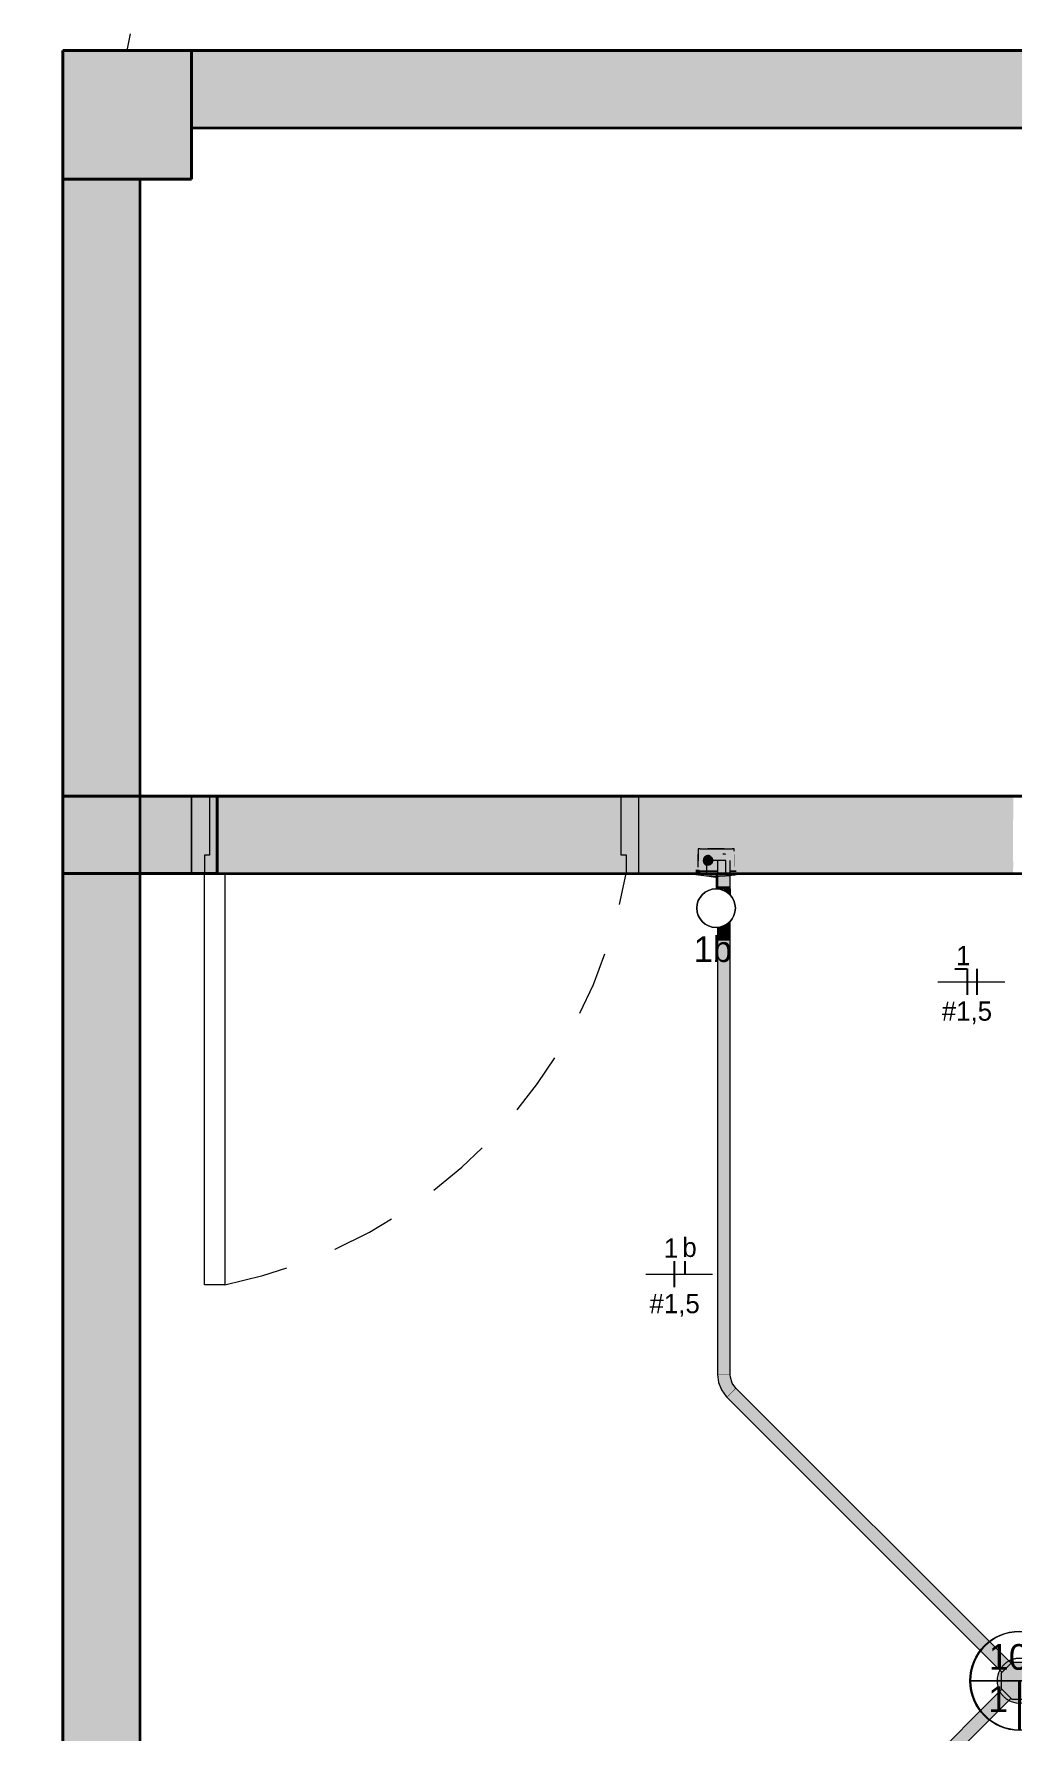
# Model space of a CAD drawing. Header units: metres. Extents: x 34 to 64.7, y -8.4 to 5.
# Drawn here: x 33.976 to 35.878, y 1.652 to 4.953 of the extents above; entities that cross this region are included whole.
import ezdxf

# ---------------------------------------------------------------- set-up
doc = ezdxf.new("R2010")
doc.units = ezdxf.units.M
doc.linetypes.add('Hidden 1_5', pattern=[0.0022, 0.0015, -0.0007])
doc.linetypes.add('IMPORT-HIDDEN2 _4_', pattern=[0.1875, 0.125, -0.0625])
for name, color, linetype, lineweight in [('A-ANNO-NOTE', 7, 'Continuous', 18), ('A-COLS', 7, 'Continuous', 18), ('A-DETL', 7, 'Hidden 1_5', 18), ('ARQ-PAR', 7, 'Continuous', 18), ('ARQ-PIS', 7, 'Continuous', 18), ('ARQ-POR', 7, 'Continuous', 18), ('Dispositivos elétricos', 7, 'Continuous', 70), ('E-LITE', 7, 'Continuous', 50), ('E-LITE-EQPM-IDEN', 7, 'Continuous', 9), ('E-LITE-IDEN', 7, 'Continuous', 9), ('E-POWR-CNDT', 7, 'Continuous', 35), ('S-BEAM', 7, 'Continuous', 18)]:
    doc.layers.add(name, color=color, linetype=linetype, lineweight=lineweight)
doc.layers.add('BASE ELETRICO__dwg', color=7, linetype='Continuous', lineweight=18, true_color=0x767676)
doc.styles.add('Arial', font='arial.ttf', dxfattribs={"height": 0.05})
doc.styles.add('Century Gothic', font='GOTHIC.TTF', dxfattribs={"height": 0.05})
doc.styles.add('Century Gothic_2', font='GOTHIC.TTF', dxfattribs={"height": 0.0375})

# ---------------------------------------------------------------- blocks, each defined once
blk = doc.blocks.new('IFC_ifc-1-PLANTA BAIXA - TÉRREO')
at = {"layer": 'A-COLS', "lineweight": 5, "true_color": 0xdfb68e, "transparency": 33554685}
for points in [[(34.2826, 4.67), (34.2826, 4.92), (34.0326, 4.92), (34.0326, 4.67), (34.1826, 4.67)], [(34.3326, 3.32), (34.3326, 3.47), (34.0326, 3.47), (34.0326, 3.32), (34.2826, 3.32)]]:
    blk.add_hatch(color=31, dxfattribs=at).paths.add_polyline_path(points)
at = {"layer": 'S-BEAM', "lineweight": 5, "true_color": 0xe6c9ab, "transparency": 33554675}
for points in [[(35.8776, 4.77), (36.4826, 4.77), (36.4826, 4.92), (34.2826, 4.92), (34.2826, 4.77), (35.2439, 4.77)], [(34.1826, 3.47), (34.1826, 4.67), (34.0326, 4.67), (34.0326, 3.47)], [(34.0326, 0.3), (34.1826, 0.3), (34.1826, 3.32), (34.0326, 3.32), (34.0326, 2.4472)]]:
    blk.add_hatch(color=9, dxfattribs=at).paths.add_polyline_path(points)
h = blk.add_hatch(color=9, dxfattribs=at)
h.paths.add_polyline_path([(34.3326, 3.32), (35.2676, 3.32), (35.2676, 3.3228), (35.2632, 3.3228), (35.2632, 3.3258), (35.2676, 3.3258), (35.2676, 3.3329), (35.2672, 3.3329), (35.2672, 3.3571), (35.2676, 3.3571), (35.2678, 3.3675), (35.2872, 3.3675), (35.2872, 3.368), (35.3181, 3.368), (35.3181, 3.3675), (35.3376, 3.3674), (35.3376, 3.3571), (35.3381, 3.3571), (35.3381, 3.3329), (35.3376, 3.3329), (35.3376, 3.3258), (35.3421, 3.3258), (35.3421, 3.3228), (35.3376, 3.3228), (35.3376, 3.32), (35.8802, 3.32), (35.8804, 3.3402), (35.8801, 3.3493), (35.8804, 3.465), (35.8805, 3.47), (34.3326, 3.47)])
h.paths.add_polyline_path([(39.5326, 3.32), (39.5326, 3.47), (35.9049, 3.47), (35.9049, 3.4568), (35.9051, 3.4259), (35.9051, 3.3476), (35.9048, 3.3346), (35.9051, 3.32), (36.4676, 3.32), (36.4676, 3.3228), (36.4632, 3.3228), (36.4632, 3.3258), (36.4676, 3.3258), (36.4676, 3.3329), (36.4672, 3.3329), (36.4672, 3.3571), (36.4676, 3.3571), (36.4678, 3.3675), (36.4872, 3.3675), (36.4872, 3.368), (36.5181, 3.368), (36.5181, 3.3675), (36.5376, 3.3674), (36.5376, 3.3571), (36.5381, 3.3571), (36.5381, 3.3329), (36.5376, 3.3329), (36.5376, 3.3258), (36.5421, 3.3258), (36.5421, 3.3228), (36.5376, 3.3228), (36.5376, 3.32), (37.3076, 3.32), (37.3076, 3.3228), (37.3032, 3.3228), (37.3032, 3.3258), (37.3076, 3.3258), (37.3076, 3.3329), (37.3072, 3.3329), (37.3072, 3.3571), (37.3076, 3.3571), (37.3078, 3.3675), (37.3272, 3.3675), (37.3272, 3.368), (37.3581, 3.368), (37.3581, 3.3675), (37.3776, 3.3674), (37.3776, 3.3571), (37.3781, 3.3571), (37.3781, 3.3575), (37.4699, 3.3574), (37.4859, 3.3571), (37.4952, 3.3574), (37.5017, 3.3572), (37.504, 3.3575), (37.5073, 3.3571), (37.5109, 3.3554), (37.5131, 3.3535), (37.515, 3.3508), (37.5162, 3.3475), (37.5165, 3.345), (37.5163, 3.3418), (37.5165, 3.32), (39.0857, 3.32), (39.089, 3.3235), (39.089, 3.3987), (39.302, 3.3987), (39.302, 3.32), (39.3635, 3.32)])
h.paths.add_polyline_path([(37.3829, 3.32), (37.4915, 3.32), (37.4915, 3.3325), (37.3781, 3.3325), (37.3781, 3.3329), (37.3776, 3.3329), (37.3776, 3.3258), (37.3821, 3.3258), (37.3821, 3.3228), (37.3776, 3.3228), (37.3776, 3.32), (37.3826, 3.32)])
at = {"layer": 'A-COLS', "color": 31, "lineweight": 35, "true_color": 0xdeb58e}
for p, q in [((34.2826, 4.92), (34.0326, 4.92)), ((34.0326, 4.92), (34.0326, 4.67)), ((34.0326, 4.67), (34.0326, 4.92)), ((34.0326, 4.92), (34.2826, 4.92)), ((34.2826, 4.92), (34.0326, 4.92)), ((34.0326, 4.92), (34.0326, 4.67)), ((34.0326, 4.67), (34.0326, 4.92)), ((34.0326, 4.92), (34.2826, 4.92))]:
    blk.add_line(p, q, dxfattribs=at)
at = {"layer": 'A-COLS', "color": 252, "lineweight": 35, "true_color": 0x8e8e8e}
for p, q in [((34.2826, 4.92), (34.0326, 4.92)), ((34.0326, 4.92), (34.0326, 4.67)), ((34.2826, 4.67), (34.2826, 4.92)), ((34.0326, 4.67), (34.2826, 4.67)), ((34.3326, 3.47), (34.1826, 3.47)), ((34.3326, 3.32), (34.3326, 3.47)), ((34.1826, 3.32), (34.3326, 3.32))]:
    blk.add_line(p, q, dxfattribs=at)
at = {"layer": 'A-COLS', "color": 9, "lineweight": 35, "true_color": 0xe5c8aa}
for p, q in [((34.2826, 4.77), (34.2826, 4.92)), ((34.2826, 4.92), (34.2826, 4.77)), ((34.2826, 4.77), (34.2826, 4.92)), ((34.2826, 4.92), (34.2826, 4.77)), ((34.2826, 4.67), (34.2826, 4.77)), ((34.2826, 4.77), (34.2826, 4.67)), ((34.0326, 4.67), (34.1826, 4.67)), ((34.1826, 4.67), (34.0326, 4.67)), ((34.0326, 4.67), (34.1826, 4.67)), ((34.1826, 4.67), (34.0326, 4.67)), ((34.1826, 4.67), (34.2826, 4.67)), ((34.2826, 4.67), (34.1826, 4.67)), ((34.1826, 3.47), (34.0326, 3.47)), ((34.0326, 3.47), (34.1826, 3.47)), ((34.3326, 3.32), (34.3326, 3.47)), ((34.3326, 3.47), (34.3326, 3.32)), ((34.0326, 3.32), (34.1826, 3.32)), ((34.1826, 3.32), (34.0326, 3.32))]:
    blk.add_line(p, q, dxfattribs=at)
at = {"layer": 'A-COLS', "color": 9, "lineweight": 35, "true_color": 0xe1c6a9}
for p, q in [((34.2826, 4.67), (34.2826, 4.77)), ((34.2826, 4.77), (34.2826, 4.67)), ((34.1826, 4.67), (34.2826, 4.67)), ((34.2826, 4.67), (34.1826, 4.67)), ((34.0326, 3.47), (34.0326, 3.32)), ((34.1826, 3.47), (34.0326, 3.47)), ((34.3326, 3.47), (34.1826, 3.47)), ((34.1826, 3.47), (34.3326, 3.47)), ((34.0326, 3.32), (34.1826, 3.32)), ((34.1826, 3.32), (34.3326, 3.32)), ((34.3326, 3.32), (34.1826, 3.32))]:
    blk.add_line(p, q, dxfattribs=at)
at = {"layer": 'A-COLS', "color": 31, "lineweight": 35, "true_color": 0xdfb68e}
for p, q in [((34.0326, 3.47), (34.0326, 3.32)), ((34.0326, 3.32), (34.0326, 3.47))]:
    blk.add_line(p, q, dxfattribs=at)
at = {"layer": 'S-BEAM', "color": 9, "lineweight": 35, "true_color": 0xe5c8ab}
for p, q in [((34.2826, 4.92), (34.2826, 4.77)), ((34.2826, 4.77), (34.2826, 4.92)), ((36.4826, 4.92), (34.2826, 4.92)), ((34.2826, 4.92), (36.4826, 4.92)), ((34.2826, 4.92), (34.2826, 4.77)), ((34.2826, 4.77), (34.2826, 4.92)), ((34.2826, 4.92), (36.4826, 4.92)), ((34.2826, 4.92), (34.2826, 4.77)), ((34.2826, 4.77), (36.4826, 4.77)), ((34.2826, 4.77), (36.4826, 4.77)), ((34.2826, 4.77), (36.4826, 4.77)), ((34.0326, 4.67), (34.1826, 4.67)), ((34.1826, 4.67), (34.0326, 4.67)), ((34.0326, 4.67), (34.0326, 3.47)), ((34.0326, 3.47), (34.0326, 4.67)), ((34.0326, 4.67), (34.1826, 4.67)), ((34.1826, 4.67), (34.0326, 4.67)), ((34.0326, 3.47), (34.0326, 4.67)), ((34.1826, 4.67), (34.0326, 4.67)), ((34.1826, 3.47), (34.1826, 4.67)), ((34.1826, 3.47), (34.1826, 4.67)), ((34.1826, 3.47), (34.1826, 4.67)), ((34.0326, 3.47), (34.1826, 3.47)), ((34.1826, 3.47), (34.0326, 3.47)), ((34.0326, 3.47), (34.1826, 3.47)), ((34.3326, 3.47), (34.3326, 3.32)), ((34.3326, 3.32), (34.3326, 3.47)), ((34.3326, 3.47), (39.5326, 3.47)), ((34.3326, 3.47), (34.3326, 3.32)), ((34.0326, 3.32), (34.1826, 3.32)), ((34.1826, 3.32), (34.0326, 3.32)), ((34.0326, 3.32), (34.0326, 0.3)), ((34.0326, 0.3), (34.0326, 3.32)), ((34.1826, 3.32), (34.0326, 3.32)), ((34.0326, 0.3), (34.0326, 3.32)), ((34.1826, 0.3), (34.1826, 3.32)), ((34.1826, 0.3), (34.1826, 3.32)), ((34.1826, 0.3), (34.1826, 3.32)), ((34.3326, 3.32), (39.5326, 3.32))]:
    blk.add_line(p, q, dxfattribs=at)
at = {"layer": 'S-BEAM', "color": 9, "lineweight": 35, "true_color": 0xe3c7ab}
for p, q in [((36.4826, 4.92), (34.2826, 4.92)), ((34.2826, 4.92), (36.4826, 4.92)), ((34.2826, 4.77), (36.4826, 4.77)), ((34.2826, 4.77), (36.4826, 4.77)), ((34.0326, 4.67), (34.0326, 3.47)), ((34.0326, 0.3), (34.0326, 4.67)), ((34.1826, 3.47), (34.1826, 4.67)), ((34.1826, 0.3), (34.1826, 4.67)), ((34.1826, 3.47), (34.0326, 3.47)), ((39.5326, 3.47), (34.3326, 3.47)), ((34.3326, 3.47), (39.5326, 3.47)), ((34.0326, 3.32), (34.1826, 3.32)), ((34.0326, 3.32), (34.0326, 0.3)), ((34.1826, 0.3), (34.1826, 3.32)), ((34.3326, 3.32), (39.5326, 3.32)), ((34.3326, 3.32), (39.5326, 3.32))]:
    blk.add_line(p, q, dxfattribs=at)
at = {"layer": 'S-BEAM', "color": 253, "lineweight": 35, "true_color": 0xababab}
for p, q in [((34.2826, 4.77), (34.2826, 4.92)), ((36.4826, 4.92), (34.2826, 4.92)), ((34.2826, 4.77), (36.4826, 4.77)), ((34.0326, 4.67), (34.1826, 4.67)), ((34.0326, 4.67), (34.0326, 0.3)), ((34.1826, 0.3), (34.1826, 4.67)), ((34.3326, 3.32), (34.3326, 3.47)), ((39.5326, 3.47), (34.3326, 3.47)), ((34.3326, 3.32), (39.5326, 3.32))]:
    blk.add_line(p, q, dxfattribs=at)
blk = doc.blocks.new('BASE ELETRICO__dwg-8227098-PLANTA BAIXA - TÉRREO')
at = {"layer": 'ARQ-PAR', "color": 252, "true_color": 0x8e8e8e}
for p, q in [((34.2826, 3.47), (34.0326, 3.47)), ((35.8578, 3.32), (35.3671, 3.32))]:
    blk.add_line(p, q, dxfattribs=at)
at = {"layer": 'ARQ-PAR', "color": 252, "true_color": 0x8e8e8e, "flags": 128}
for points in [[(33.9763, 0.2), (34.0326, 0.2), (34.0326, 4.92), (44.1168, 4.92)], [(34.2826, 4.92), (34.2826, 4.67), (34.0326, 4.67)], [(34.1826, 0.2), (34.1826, 3.32), (34.2826, 3.32), (34.2826, 3.47), (34.2826, 3.32)], [(35.2382, 3.32), (35.1526, 3.32), (35.1526, 3.47), (35.8577, 3.47)]]:
    blk.add_lwpolyline(points, dxfattribs=at)
at = {"layer": 'ARQ-PIS', "color": 252, "true_color": 0x8e8e8e}
blk.add_line((34.1576, 4.92), (34.1639, 4.9525), dxfattribs=at)
at = {"layer": 'ARQ-POR', "color": 252, "true_color": 0x8e8e8e, "flags": 128}
for points in [[(34.3176, 3.47), (34.3176, 3.3558), (34.3076, 3.3558), (34.3076, 3.3201), (34.2976, 3.32), (34.2826, 3.32), (34.2826, 3.47), (34.3176, 3.47)], [(35.1176, 3.47), (35.1176, 3.3559), (35.1276, 3.3559), (35.1276, 3.32), (35.1376, 3.32), (35.1526, 3.32), (35.1526, 3.47), (35.1176, 3.47)], [(34.3476, 2.5201), (34.3076, 2.5201), (34.3076, 3.32), (34.3476, 3.32), (34.3476, 2.5201)]]:
    blk.add_lwpolyline(points, dxfattribs=at)
at = {"layer": 'ARQ-POR', "color": 252, "linetype": 'IMPORT-HIDDEN2 _4_', "true_color": 0x8e8e8e}
blk.add_arc((34.1542, 3.4891), 0.988, 281.2904, 350.1476, dxfattribs=at)
blk = doc.blocks.new('1_a_1 Interruptor_Conjunto 4x2 - a_Simples-V26-PLANTA BAIXA - TÉRREO')
at = {"layer": 'E-LITE', "lineweight": 18, "true_color": 0xfbfbfb}
h = blk.add_hatch(color=7, dxfattribs=at)
h.paths.add_polyline_path([(0, 0.0051), (-0.0027, 0.0049), (-0.0026, 0), (0.0395, 0), (0.0395, 0.002), (0.0025, 0.0049)])
h.paths.add_polyline_path([(-0.0274, 0.003), (-0.0395, 0.002), (-0.0395, 0), (-0.0274, 0), (-0.0274, 0.0014)])
blk.add_hatch(color=7, dxfattribs=at).paths.add_polyline_path([(-0.0028, 0.0093), (-0.0026, 0.0049), (0, 0.0051), (0.0185, 0.0037), (0.0183, 0.0052), (0.0169, 0.0062), (-0.0026, 0.0092)])
at = {"layer": 'A-DETL'}
blk.add_line((-0.0274, 0), (-0.0027, 0), dxfattribs=at)
blk.add_arc((0, -0.2479), 0.253, 90.6265, 96.2073, dxfattribs=at)
at = {"layer": 'E-LITE', "lineweight": 18}
for p, q in [((-0.0395, 0.002), (-0.0395, 0)), ((-0.0395, 0), (-0.0274, 0)), ((-0.0026, 0), (0, 0)), ((0, 0), (0.0395, 0)), ((0.0395, 0), (0.0395, 0.002))]:
    blk.add_line(p, q, dxfattribs=at)
for start, end in [(96.2185, 98.9698), (81.0302, 90.6153)]:
    blk.add_arc((0, -0.2479), 0.253, start, end, dxfattribs=at)
blk = doc.blocks.new('PVC Corrugado Amarelo_Caixa de Luz 4x2 - PVC Corrugado Amarelo_Caixa de Luz 4x2-790872-PLANTA BAIXA - TÉRREO')
at = {"layer": 'E-POWR-CNDT', "linetype": 'Hidden 1_5', "lineweight": 18, "true_color": 0xffff00}
for points in [[(-0.035, 0.025), (-0.035, 0.0371), (-0.0355, 0.0371), (-0.0355, 0.025)], [(-0.015, 0.015), (-0.0118, 0.0156), (-0.01, 0.0163), (-0.0073, 0.0188), (-0.0062, 0.0204), (-0.0052, 0.0234), (-0.005, 0.025), (-0.0056, 0.0282), (-0.0063, 0.03), (-0.0079, 0.0321), (-0.011, 0.0341), (-0.0129, 0.0347), (-0.015, 0.035), (-0.0176, 0.0347), (-0.02, 0.0337), (-0.0221, 0.0321), (-0.0237, 0.03), (-0.0248, 0.0266), (-0.025, 0.025), (-0.0244, 0.0218), (-0.0237, 0.02), (-0.0221, 0.0179), (-0.0191, 0.016), (-0.0176, 0.0153)], [(-0.015, 0.0475), (-0.0121, 0.0475), (-0.0121, 0.048), (-0.0155, 0.048), (-0.0155, 0.0475)], [(-0.0121, 0.0475), (0, 0.0475), (0, 0.048), (-0.0121, 0.0478)], [(0.0088, 0.0475), (0.0121, 0.0476), (0.0121, 0.048), (0, 0.048), (0, 0.0475), (0.0088, 0.0475)], [(0.0121, 0.0475), (0.0155, 0.0475), (0.0155, 0.048), (0.0121, 0.048), (0.0121, 0.0476)], [(0.0355, 0.025), (0.0355, 0.0371), (0.035, 0.0371), (0.035, 0.025)], [(-0.0389, 0.0028), (-0.0371, 0.0028), (-0.0371, 0.0058), (-0.0395, 0.0058), (-0.0395, 0.0028), (-0.039, 0.0028)], [(-0.0371, 0.0028), (-0.031, 0.0028), (-0.0313, 0.0058), (-0.0371, 0.0058)], [(-0.0355, 0.0129), (-0.035, 0.0129), (-0.035, 0.025), (-0.0355, 0.025), (-0.0355, 0.0142)], [(-0.02, 0.0028), (0, 0.0028), (0, 0.0058), (-0.031, 0.0058), (-0.031, 0.0028), (-0.0221, 0.0028)], [(0.0342, 0.0028), (0.0371, 0.0028), (0.037, 0.0058), (0.031, 0.0058), (0.0313, 0.0028), (0.0331, 0.0028)], [(0.035, 0.0129), (0.0355, 0.0129), (0.0355, 0.025), (0.035, 0.025), (0.035, 0.0142)], [(0.0371, 0.0028), (0.0395, 0.0028), (0.0395, 0.0058), (0.0371, 0.0058), (0.0371, 0.0035)]]:
    blk.add_hatch(color=2, dxfattribs=at).paths.add_polyline_path(points)
h = blk.add_hatch(color=2, dxfattribs=at)
h.paths.add_polyline_path([(-0.0313, 0), (-0.031, 0), (-0.0313, 0.0028), (-0.035, 0.0028), (-0.0349, 0), (-0.0315, 0)])
h.paths.add_polyline_path([(-0.035, 0.0058), (-0.031, 0.0058), (-0.0313, 0.0475), (-0.035, 0.0474), (-0.035, 0.0099)])
h = blk.add_hatch(color=2, dxfattribs=at)
h.paths.add_polyline_path([(0.0007, 0), (0.0026, 0), (0.0026, 0.0028), (-0.031, 0.0028), (-0.031, 0), (0, 0)])
h.paths.add_polyline_path([(0.031, 0), (0.031, 0.0028), (0.0275, 0.0028), (0.0275, 0)])
h.paths.add_polyline_path([(-0.0191, 0.0058), (0.0026, 0.0058), (0.0028, 0.0189), (0.0025, 0.0251), (0.0029, 0.0282), (0.0042, 0.0313), (0.0065, 0.0341), (0.0088, 0.0358), (0.0118, 0.0371), (0.015, 0.0375), (0.0184, 0.037), (0.0219, 0.0353), (0.024, 0.0336), (0.0259, 0.031), (0.0272, 0.0275), (0.0275, 0.025), (0.0272, 0.0212), (0.0273, 0.0153), (0.0275, 0.0058), (0.031, 0.0058), (0.031, 0.0475), (-0.031, 0.0475), (-0.031, 0.0058), (-0.0224, 0.0058)])
h.paths.add_polyline_path([(-0.015, 0.015), (-0.0185, 0.0157), (-0.02, 0.0163), (-0.0221, 0.0179), (-0.0237, 0.02), (-0.0248, 0.0235), (-0.025, 0.025), (-0.0247, 0.0276), (-0.0237, 0.03), (-0.0217, 0.0324), (-0.0191, 0.034), (-0.0176, 0.0347), (-0.015, 0.035), (-0.0115, 0.0343), (-0.01, 0.0337), (-0.0073, 0.0313), (-0.0063, 0.03), (-0.0053, 0.0276), (-0.005, 0.0247), (-0.0056, 0.0218), (-0.0063, 0.02), (-0.0087, 0.0173), (-0.01, 0.0163), (-0.0124, 0.0153)])
h = blk.add_hatch(color=2, dxfattribs=at)
h.paths.add_polyline_path([(0.035, 0), (0.0349, 0.0028), (0.031, 0.0028), (0.0313, 0), (0.0349, 0)])
h.paths.add_polyline_path([(0.035, 0.0058), (0.0349, 0.0475), (0.031, 0.0475), (0.031, 0.0058), (0.0349, 0.0058)])
h = blk.add_hatch(color=2, dxfattribs=at)
h.paths.add_polyline_path([(0, 0.0028), (0.0026, 0.0028), (0.0026, 0.0058), (0, 0.0058)])
h.paths.add_polyline_path([(0.0275, 0.0028), (0.031, 0.0028), (0.031, 0.0058), (0.0275, 0.0058), (0.0275, 0.0028)])
at = {"layer": 'A-DETL'}
blk.add_arc((0.015, 0.025), 0.0125, 75, 97.2676, dxfattribs=at)
at = {"layer": 'E-POWR-CNDT', "lineweight": 18}
for p, q in [((-0.035, 0.0375), (-0.0355, 0.0375)), ((-0.035, 0.0375), (-0.0355, 0.0375)), ((-0.0355, 0.0375), (-0.0355, 0.025)), ((-0.0355, 0.0375), (-0.0355, 0.0371)), ((-0.035, 0.0475), (-0.035, 0.025)), ((-0.031, 0.0475), (-0.035, 0.0475)), ((-0.031, 0.0475), (0.031, 0.0475)), ((-0.016, 0.048), (-0.016, 0.0475)), ((-0.0122, 0.048), (-0.016, 0.048)), ((-0.0125, 0.048), (-0.0125, 0.0475)), ((0, 0.048), (-0.0125, 0.048)), ((0.0125, 0.048), (0, 0.048)), ((0.016, 0.048), (0.0122, 0.048)), ((0.0125, 0.0475), (0.0125, 0.048)), ((0.016, 0.0475), (0.016, 0.048)), ((0.035, 0.0475), (0.031, 0.0475)), ((0.035, 0.0434), (0.035, 0.0475)), ((-0.0371, 0.0058), (-0.0395, 0.0058)), ((-0.0395, 0.0028), (-0.0371, 0.0028)), ((-0.0327, 0.0058), (-0.0371, 0.0058)), ((-0.0371, 0.0028), (-0.031, 0.0028)), ((-0.0355, 0.025), (-0.0355, 0.0125)), ((-0.0355, 0.0129), (-0.0355, 0.0125)), ((-0.0355, 0.0125), (-0.035, 0.0125)), ((-0.0355, 0.0125), (-0.035, 0.0125))]:
    blk.add_line(p, q, dxfattribs=at)
for start, end in [(69.5663, 180), (180, 254.2645)]:
    blk.add_arc((-0.015, 0.025), 0.01, start, end, dxfattribs=at)
blk = doc.blocks.new('PVC Corrugado Amarelo_Caixa de Octogonal 4x4 - PVC Corrugado Amarelo_Caixa de Octogonal 4x4-V19-PLANTA BAIXA - TÉRREO')
at = {"layer": 'Dispositivos elétricos', "linetype": 'Hidden 1_5', "lineweight": 18, "true_color": 0xffff00}
h = blk.add_hatch(color=2, dxfattribs=at)
h.paths.add_polyline_path([(0, -0.0435), (0.0121, -0.0417), (0.0218, -0.0377), (0.0308, -0.0308), (0.0377, -0.0217), (0.0415, -0.0125), (0.0358, -0.0125), (0.0358, -0.0148), (0.0148, -0.0358), (-0.015, -0.0357), (-0.0165, -0.0342), (-0.0205, -0.0382), (-0.0113, -0.042), (-0.0032, -0.0431)])
h.paths.add_polyline_path([(-0.0382, -0.0205), (-0.0342, -0.0165), (-0.0358, -0.0148), (-0.0358, 0.0148), (-0.0342, 0.0165), (-0.0382, 0.0205), (-0.042, 0.0113), (-0.0435, 0), (-0.0417, -0.0121), (-0.0388, -0.0191)])
h.paths.add_polyline_path([(0.0358, 0.0125), (0.0415, 0.0125), (0.0382, 0.0205), (0.0342, 0.0165), (0.0358, 0.0148)])
h.paths.add_polyline_path([(0.0165, 0.0342), (0.0205, 0.0382), (0.0125, 0.0415), (0.0125, 0.0358), (0.0148, 0.0358), (0.016, 0.0346)])
h.paths.add_polyline_path([(-0.0165, 0.0342), (-0.0148, 0.0358), (-0.0125, 0.0358), (-0.0125, 0.0415), (-0.0205, 0.0382), (-0.0168, 0.0345)])
blk.add_hatch(color=2, dxfattribs=at).paths.add_polyline_path([(-0.0148, -0.0358), (0.0148, -0.0358), (0.0358, -0.0148), (0.0358, 0.0148), (0.0148, 0.0358), (-0.015, 0.0357), (-0.0358, 0.0148), (-0.0358, -0.0148), (-0.015, -0.0357)])
at = {"layer": 'A-DETL'}
for start, end in [(118.2953, 151.7047), (73.2931, 106.7069), (28.2951, 61.7049), (360, 16.7093), (343.2907, 360), (208.2956, 241.7044)]:
    blk.add_arc((0, 0), 0.0435, start, end, dxfattribs=at)
at = {"layer": 'Dispositivos elétricos', "lineweight": 18}
for p, q in [((-0.0148, 0.0358), (-0.0358, 0.0148)), ((0.0148, 0.0358), (-0.0148, 0.0358)), ((0.0358, 0.0148), (0.0148, 0.0358)), ((-0.0358, 0.0148), (-0.0358, -0.0148)), ((0.0358, -0.0148), (0.0358, 0.0148)), ((-0.0358, -0.0148), (-0.0148, -0.0358)), ((0.0148, -0.0358), (0.0358, -0.0148)), ((-0.0148, -0.0358), (0.0148, -0.0358))]:
    blk.add_line(p, q, dxfattribs=at)
for start, end in [(106.7725, 118.2298), (61.7704, 73.2275), (151.7702, 180), (180, 208.23), (16.7748, 28.2296), (241.77, 343.2252)]:
    blk.add_arc((0, 0), 0.0435, start, end, dxfattribs=at)
blk = doc.blocks.new('Tag de Luminárias de Teto 2 - Tag de Luminárias de Teto 2-3493498-PLANTA BAIXA - TÉRREO')
at = {"layer": 'E-LITE-EQPM-IDEN'}
for p, q in [((-0.00386, 0), (0.00386, 0)), ((-0.0038, 0.00001), (0.0038, 0.00001)), ((0, 0), (0, -0.00386)), ((-0.00004, -0.00001), (-0.0038, -0.00001)), ((-0.00004, -0.00381), (-0.00004, -0.00001)), ((0.00004, -0.00001), (0.00004, -0.00381)), ((0.0038, -0.00001), (0.00004, -0.00001))]:
    blk.add_line(p, q, dxfattribs=at)
blk.add_circle((0, 0), 0.00386, dxfattribs=at)
for centre, start, end in [((0, 0.00001), 360, 180), ((0, -0.00001), 180, 269.411), ((0, -0.00001), 270.589, 360)]:
    blk.add_arc(centre, 0.0038, start, end, dxfattribs=at)
blk = doc.blocks.new('Fiação_Tags Lighting Fixture - 2_ FR-3746630-PLANTA BAIXA - TÉRREO')
at = {"layer": 'E-LITE-EQPM-IDEN', "color": 1, "lineweight": 25, "true_color": 0xff0000}
blk.add_line((-0.00039, -0.00164), (-0.00039, -0.00366), dxfattribs=at)
at = {"layer": 'E-LITE-EQPM-IDEN', "lineweight": 25}
blk.add_line((0.00044, -0.00164), (0.00044, -0.00265), dxfattribs=at)
at = {"layer": 'E-LITE-EQPM-IDEN'}
blk.add_line((-0.0026, -0.00265), (0.0026, -0.00265), dxfattribs=at)
blk = doc.blocks.new('Fiação_Tags Lighting Fixture - 1_ FN-3746626-PLANTA BAIXA - TÉRREO')
at = {"layer": 'E-LITE-EQPM-IDEN', "color": 5, "lineweight": 25, "true_color": 0x0000ff}
for p, q in [((-0.00128, -0.00164), (-0.00034, -0.00164)), ((-0.00034, -0.00164), (-0.00034, -0.00366))]:
    blk.add_line(p, q, dxfattribs=at)
at = {"layer": 'E-LITE-EQPM-IDEN', "color": 1, "lineweight": 25, "true_color": 0xff0000}
blk.add_line((0.00043, -0.00164), (0.00043, -0.00366), dxfattribs=at)
at = {"layer": 'E-LITE-EQPM-IDEN'}
blk.add_line((-0.0026, -0.00265), (0.0026, -0.00265), dxfattribs=at)

msp = doc.modelspace()

# ---------------------------------------------------------------- hatches: boundary and pattern name
at = {"layer": 'E-POWR-CNDT', "lineweight": 5, "true_color": 0xffff00}
for points in [[(35.3051, 3.295), (35.3176, 3.295), (35.3176, 3.3575), (35.3144, 3.3571), (35.3114, 3.3558), (35.3086, 3.3537), (35.3068, 3.3513), (35.3055, 3.3476), (35.3051, 3.343), (35.3055, 3.3329), (35.3053, 3.3189), (35.3054, 3.3016)], [(35.3176, 3.295), (35.3301, 3.2952), (35.3298, 3.3087), (35.33, 3.3334), (35.3299, 3.3431), (35.3301, 3.345), (35.329, 3.35), (35.3278, 3.3521), (35.3261, 3.3541), (35.3231, 3.3562), (35.3198, 3.3572), (35.3176, 3.3575), (35.3176, 3.3072)], [(35.3127, 3.294), (35.3176, 3.294), (35.3176, 3.295), (35.3051, 3.295), (35.3054, 3.294), (35.3114, 3.294)], [(35.3117, 3.291), (35.3176, 3.291), (35.3176, 3.294), (35.3051, 3.294), (35.3054, 3.291), (35.3114, 3.291)], [(35.3053, 3.29), (35.3176, 3.29), (35.3176, 3.291), (35.3051, 3.291), (35.3051, 3.29)], [(35.3176, 3.2869), (35.3176, 3.29), (35.3068, 3.2897), (35.3111, 3.289), (35.3163, 3.2874)], [(35.3239, 3.294), (35.3301, 3.294), (35.3301, 3.295), (35.3176, 3.295), (35.3176, 3.294), (35.3237, 3.294)], [(35.3231, 3.291), (35.3301, 3.291), (35.3301, 3.294), (35.3176, 3.294), (35.3176, 3.291), (35.3227, 3.291)], [(35.3239, 3.29), (35.3301, 3.29), (35.3301, 3.291), (35.3176, 3.291), (35.3176, 3.29), (35.3231, 3.29)], [(35.3301, 3.2779), (35.3301, 3.29), (35.3176, 3.29), (35.3179, 3.2868), (35.3237, 3.2835), (35.3267, 3.2812), (35.3297, 3.2784), (35.3301, 3.2779)], [(35.3051, 3.19), (35.3176, 3.19), (35.3175, 3.2181), (35.3138, 3.2167), (35.3085, 3.2155), (35.3052, 3.2151), (35.3054, 3.1981), (35.3052, 3.191)], [(35.3209, 3.19), (35.3301, 3.19), (35.3298, 3.2037), (35.3301, 3.227), (35.3277, 3.2246), (35.3231, 3.2211), (35.3209, 3.2198), (35.3176, 3.2181), (35.3176, 3.19), (35.3209, 3.19)], [(35.3068, 3.189), (35.3176, 3.189), (35.3176, 3.19), (35.3051, 3.19), (35.3051, 3.189), (35.3066, 3.189)], [(35.3051, 2.3467), (35.3176, 2.3467), (35.3176, 3.189), (35.3051, 3.189), (35.3051, 2.3689)], [(35.3239, 3.189), (35.3301, 3.189), (35.3301, 3.19), (35.3176, 3.19), (35.3176, 3.189), (35.3237, 3.189)], [(35.3265, 2.3467), (35.3301, 2.3467), (35.3301, 3.189), (35.3176, 3.189), (35.3176, 2.3467), (35.3239, 2.3467)], [(35.3239, 2.3457), (35.3301, 2.3457), (35.3299, 2.3467), (35.3051, 2.3467), (35.3051, 2.3457), (35.3239, 2.3457)], [(35.3234, 2.3015), (35.3411, 2.3192), (35.333, 2.3314), (35.3301, 2.3457), (35.3051, 2.3457), (35.3066, 2.3327), (35.3099, 2.3218), (35.3164, 2.31), (35.3231, 2.3019)], [(35.3241, 2.3008), (35.3418, 2.3185), (35.3411, 2.3192), (35.3234, 2.3015), (35.3238, 2.3011)], [(35.8673, 1.7753), (35.8761, 1.7842), (35.5262, 2.1341), (35.3418, 2.3185), (35.333, 2.3096), (35.8609, 1.7817)], [(35.8585, 1.7665), (35.8673, 1.7753), (35.333, 2.3096), (35.3241, 2.3008), (35.8582, 1.7668)], [(35.363, 1.2204), (35.8673, 1.7247), (35.8585, 1.7335), (35.5607, 1.4358), (35.3541, 1.2292), (35.3627, 1.2206)], [(35.3718, 1.2115), (35.8761, 1.7158), (35.8673, 1.7247), (35.363, 1.2204), (35.3715, 1.2118)]]:
    msp.add_hatch(color=2, dxfattribs=at).paths.add_polyline_path(points)

# ---------------------------------------------------------------- linework, layer by layer
at = {"layer": 'A-ANNO-NOTE', "lineweight": 9}
for p, q in [((35.3214, 3.345), (35.2839, 3.345)), ((35.2839, 3.345), (35.2839, 3.32)), ((35.3214, 3.32), (35.3214, 3.345)), ((35.2839, 3.32), (35.3214, 3.32)), ((35.3026, 3.32), (35.3026, 3.29))]:
    msp.add_line(p, q, dxfattribs=at)
msp.add_circle((35.3026, 3.2525), 0.0375, dxfattribs=at)
for start, end in [(0, 180), (180, 0)]:
    msp.add_arc((35.3026, 3.2525), 0.0375, start, end, dxfattribs=at)
at = {"layer": 'E-POWR-CNDT', "color": 57, "lineweight": 18, "true_color": 0x808040}
for p, q in [((35.3051, 3.295), (35.3051, 3.294)), ((35.3051, 3.294), (35.3051, 3.291)), ((35.3051, 3.291), (35.3051, 3.29)), ((35.3301, 3.294), (35.3301, 3.295)), ((35.3301, 3.291), (35.3301, 3.294)), ((35.3301, 3.29), (35.3301, 3.291)), ((35.3301, 3.29), (35.3301, 3.2779)), ((35.3051, 3.19), (35.3051, 3.189)), ((35.3051, 3.189), (35.3051, 2.3467)), ((35.3301, 3.189), (35.3301, 3.19)), ((35.3301, 2.3467), (35.3301, 3.189)), ((35.3051, 2.3467), (35.3051, 2.3457)), ((35.3301, 2.3457), (35.3301, 2.3467)), ((35.3418, 2.3185), (35.3411, 2.3192)), ((35.8761, 1.7842), (35.3418, 2.3185)), ((35.3234, 2.3015), (35.3241, 2.3008)), ((35.3241, 2.3008), (35.8585, 1.7665)), ((35.8585, 1.7335), (35.3541, 1.2292)), ((35.3718, 1.2115), (35.8761, 1.7158))]:
    msp.add_line(p, q, dxfattribs=at)
at = {"layer": 'E-POWR-CNDT', "color": 57, "lineweight": 18, "true_color": 0x808040, "flags": 128}
for points in [[(35.3051, 3.345), (35.3051, 3.343), (35.3051, 3.3373), (35.3051, 3.3282), (35.3051, 3.3166), (35.3051, 3.3032), (35.3051, 3.295)], [(35.3301, 3.295), (35.3301, 3.3089), (35.3301, 3.3217), (35.3301, 3.3324), (35.3301, 3.3401), (35.3301, 3.3443), (35.3301, 3.345)], [(35.3051, 3.2151), (35.3051, 3.2116), (35.3051, 3.1982), (35.3051, 3.19)], [(35.3301, 3.19), (35.3301, 3.2039), (35.3301, 3.2167), (35.3301, 3.2271)], [(35.3051, 2.3457), (35.3071, 2.3302), (35.3129, 2.3156), (35.3221, 2.3029), (35.3234, 2.3015)], [(35.3411, 2.3192), (35.334, 2.329), (35.3305, 2.3406), (35.3301, 2.3457)]]:
    msp.add_lwpolyline(points, dxfattribs=at)

# ---------------------------------------------------------------- block references
at = {"lineweight": 5}
msp.add_blockref('IFC_ifc-1-PLANTA BAIXA - TÉRREO', (0, 0), dxfattribs=at)
at = {"layer": 'A-DETL'}
for name, p in [('PVC Corrugado Amarelo_Caixa de Luz 4x2 - PVC Corrugado Amarelo_Caixa de Luz 4x2-790872-PLANTA BAIXA - TÉRREO', (35.3026, 3.32)), ('PVC Corrugado Amarelo_Caixa de Octogonal 4x4 - PVC Corrugado Amarelo_Caixa de Octogonal 4x4-V19-PLANTA BAIXA - TÉRREO', (35.8926, 1.75))]:
    msp.add_blockref(name, p, dxfattribs=at)
at = {"layer": 'A-DETL', "rotation": 180}
msp.add_blockref('1_a_1 Interruptor_Conjunto 4x2 - a_Simples-V26-PLANTA BAIXA - TÉRREO', (35.3026, 3.32), dxfattribs=at)
at = {"layer": 'BASE ELETRICO__dwg', "color": 252, "true_color": 0x8e8e8e}
msp.add_blockref('BASE ELETRICO__dwg-8227098-PLANTA BAIXA - TÉRREO', (0, 0), dxfattribs=at)
at = {"layer": 'E-LITE-EQPM-IDEN', "xscale": 24.99999999999999, "yscale": 24.99999999999999, "zscale": 24.99999999999999}
for name, p in [('Fiação_Tags Lighting Fixture - 1_ FN-3746626-PLANTA BAIXA - TÉRREO', (35.7991, 3.1757)), ('Fiação_Tags Lighting Fixture - 2_ FR-3746630-PLANTA BAIXA - TÉRREO', (35.2308, 2.6068)), ('Tag de Luminárias de Teto 2 - Tag de Luminárias de Teto 2-3493498-PLANTA BAIXA - TÉRREO', (35.8926, 1.75))]:
    msp.add_blockref(name, p, dxfattribs=at)

# ---------------------------------------------------------------- texts
at = {"layer": 'E-LITE-EQPM-IDEN', "attachment_point": 1}
for s, insert, char_height, width, style in [('1', (35.7693, 3.179), 0.0375, 0.036076, 'Century Gothic_2'), ('#1,5', (35.7416, 3.0711), 0.0375, 0.136287, 'Century Gothic_2'), ('1', (35.201, 2.6101), 0.0375, 0.036076, 'Century Gothic_2'), ('b', (35.2371, 2.6116), 0.0375, 0.044093, 'Century Gothic_2'), ('#1,5', (35.1733, 2.5022), 0.0375, 0.136287, 'Century Gothic_2'), ('100', (35.8329, 1.8213), 0.05, 0.144304, 'Arial'), ('1', (35.8319, 1.7392), 0.05, 0.048101, 'Arial')]:
    msp.add_mtext(s, dxfattribs=dict(at, insert=insert, char_height=char_height, width=width, style=style))
at = {"layer": 'E-LITE-IDEN', "insert": (35.2592, 3.1978), "char_height": 0.05, "width": 0.106224, "attachment_point": 1, "style": 'Century Gothic'}
msp.add_mtext('1b', dxfattribs=at)

doc.saveas('drawing.dxf')
